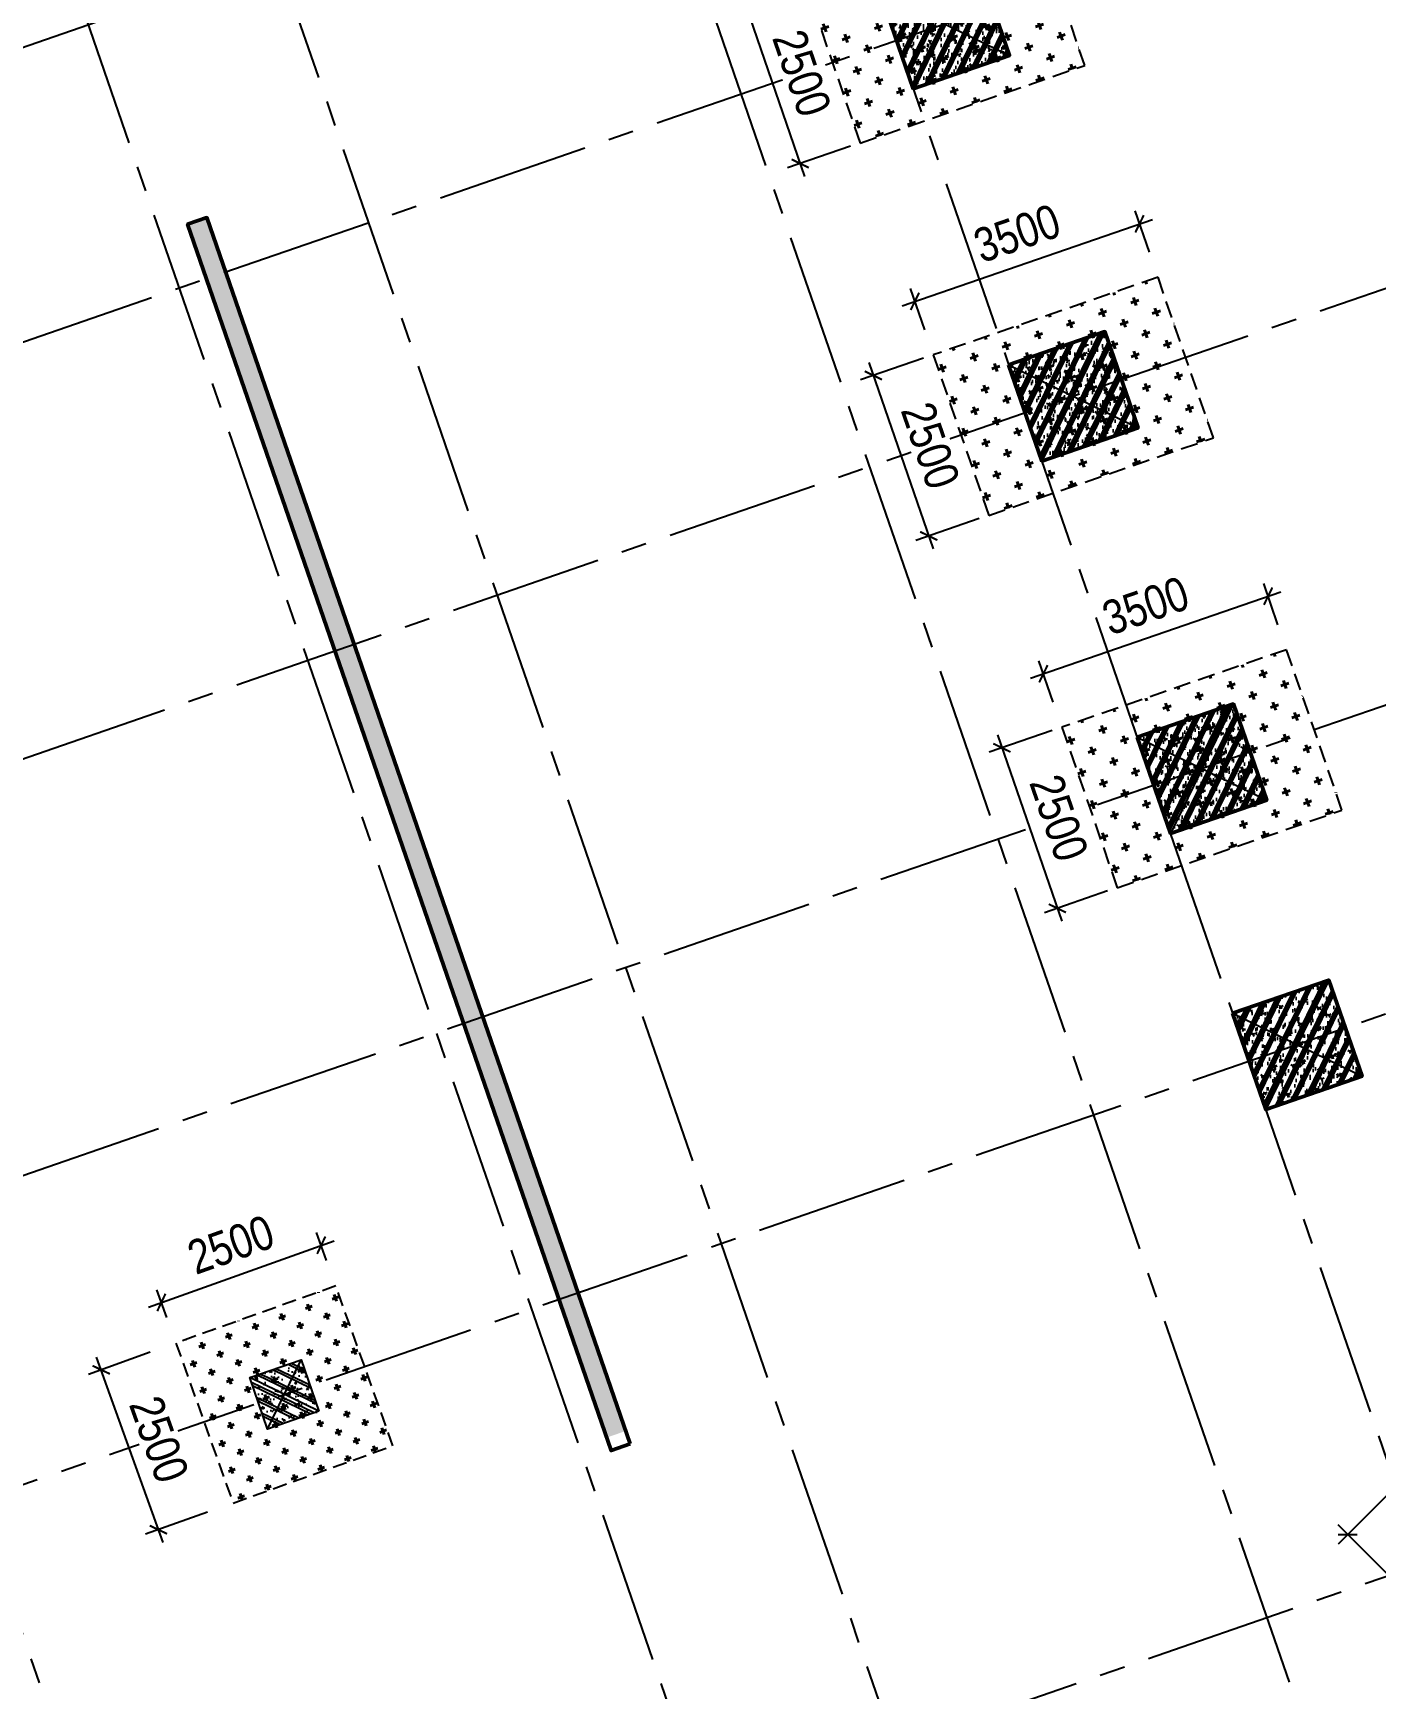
# Model space of a CAD drawing. Header units: millimetres. Extents: x -80883 to 1373228, y -532110 to 182357.
# Drawn here: x 891291 to 911061, y -336203 to -311826 of the extents above; entities that cross this region are included whole.
import ezdxf
from ezdxf.xclip import XClip

# ---------------------------------------------------------------- set-up
doc = ezdxf.new("R2010")
doc.units = ezdxf.units.MM
doc.header["$LTSCALE"] = 100
doc.header["$XCLIPFRAME"] = 0
doc.header["$PDMODE"] = 32
doc.header["$PDSIZE"] = 2.5
for name, pattern in [('CENTER2', [1.125, 0.75, -0.125, 0.125, -0.125]), ('HIDDEN', [0.375, 0.25, -0.125]), ('Xref_ST_MBDV Cot vach 30.7.2022$0$DASHDOT', [1, 0.5, -0.25, 0, -0.25])]:
    doc.linetypes.add(name, pattern=pattern)
for name, color, linetype, lineweight in [('0-Hatch', 250, 'Continuous', 40), ('KT-Net cot', 2, 'Continuous', 50), ('KT-Net cot vach', 6, 'Continuous', 50), ('KT-Vat lieu', 250, 'Continuous', 9)]:
    doc.layers.add(name, color=color, linetype=linetype, lineweight=lineweight)
for name, color, linetype in [('0-khuat', 3, 'HIDDEN'), ('ccu11-Manh', 8, 'Continuous'), ('ccu12-Truc', 13, 'CENTER2'), ('KC2-DIM', 251, 'Continuous'), ('Xref.Asix of Basement B2$0$Xref.Asix of Basement$0$KT-Net cot vach', 6, 'Continuous'), ('Xref_ST_MBDV Cot vach 30.7.2022$0$Xref_ST_MBDV Cot vach 30.7.2022|Xref_ST_MBDV Cot vach 30.7.2022|Xref_ST_MBDV Cot vach 30.7.2022|Xref_ST_MBDV Cot vach 30.7.2022|A-WALL-PATT', 251, 'Continuous'), ('Xref_ST_MBDV Cot vach 30.7.2022$0$Xref_ST_MBDV Cot vach 30.7.2022|Xref_ST_MBDV Cot vach 30.7.2022|Xref_ST_MBDV Cot vach 30.7.2022|Xref_ST_MBDV Cot vach 30.7.2022|Site_plot line', 1, 'Xref_ST_MBDV Cot vach 30.7.2022$0$DASHDOT')]:
    doc.layers.add(name, color=color, linetype=linetype)
doc.styles.add('Arial Narrow', font='ARIALN.TTF')
doc.dimstyles.new('ccu12-200', dxfattribs={"dimscale": 200, "dimtxt": 2.5, "dimasz": 1, "dimexe": 1, "dimexo": 2, "dimgap": 1, "dimtad": 1, "dimdec": 0, "dimrnd": 5, "dimdsep": 46, "dimtxsty": 'Arial Narrow', "dimblk": 'ARCHTICK', "dimcen": -1, "dimdle": 1, "dimclrd": 256, "dimclre": 256, "dimclrt": 3, "dimadec": 0, "dimazin": 2, "dimtfac": 0.1, "dimtdec": 0, "dimtmove": 0, "dimatfit": 1, "dimldrblk": 'ARCHTICK', "dimfxl": 1, "dimtvp": 0.8333333333333334, "dimtolj": 1, "dimtzin": 12, "dimarcsym": 0})

# ---------------------------------------------------------------- blocks, each defined once
blk = doc.blocks.new('Xref_ST_MBDV Cot vach 30.7.2022$0$Tuong Vay01-flat-1')
at = {"layer": 'Xref_ST_MBDV Cot vach 30.7.2022$0$Xref_ST_MBDV Cot vach 30.7.2022|Xref_ST_MBDV Cot vach 30.7.2022|Xref_ST_MBDV Cot vach 30.7.2022|Xref_ST_MBDV Cot vach 30.7.2022|A-WALL-PATT'}
h = blk.add_hatch(dxfattribs=at)
h.set_pattern_fill('ACET-2D-VATLIEU04', color=256, scale=50, pattern_type=2)
h.set_pattern_definition([(49.99999999999999, (-11139561.83942936, -1407213.44759845), (-225.902473859489, 189.5546824974008), [37.49999998626113, -412.4999998488724]), (355, (-11139561.83942936, -1407213.44759845), (32.12721218541265, 367.2157156157773), [29.99999999490911, -329.9999999440002]), (100.4514, (-11139531.95358936, -1407216.06226845), (-341.2315265778452, -62.9441868767608), [31.87009499667636, -350.57105596344]), (46.18420000000001, (-11139561.83942936, -1407113.44759845), (-319.1804974675179, 306.2520974436775), [56.24999996954708, -618.749999665018]), (96.6356, (-11139517.37105686, -1407120.34425195), (-516.9959221575409, -60.14402179722674), [47.80514400473094, -525.8565000520404]), (351.1842, (-11139561.83942936, -1407113.44759845), (84.74077420309186, 546.3954293043353), [45.00000000792112, -495.0000000871323]), (21, (-11139511.83942936, -1407138.44759845), (-105.6808218676597, 275.3079533968121), [37.49999999934682, -412.499999992815]), (326.0000000000001, (-11139511.83942936, -1407138.44759845), (206.1288045682013, 305.5985201385338), [30.00000001746614, -330.0000001921275]), (71.4514, (-11139486.96831286, -1407155.22340145), (-328.9637652803212, 110.3801005582791), [31.87009499870726, -350.5710559857798]), (37.50000000000001, (-11139561.83942936, -1407213.44759845), (-78.13452938385308, 101.8269011885859), [0, -325.9999998517854, 0, -334.9999998476936, 0, -331.2499998493985]), (7.499999999999999, (-11139561.83942936, -1407213.44759845), (-23.27934638224542, 176.8241910238285), [0, -191.0000000278261, 0, -318.5000000464012, 0, -126.2500000183929]), (327.5, (-11139673.33942936, -1407213.44759845), (71.94441751949489, 112.9301145330537), [0, -125.0000000614986, 0, -390.0000001918756, 0, -517.5000002546042]), (317.5, (-11139723.33942936, -1407213.44759845), (158.0205495897681, 172.4491691102739), [0, -162.4999999478019, 0, -258.9999999168043, 0, -367.4999998819521]), (45, (-11139561.83942936, -1407213.44759845), (-150.2601910028607, 150.2601910026278), []), (45, (-11139561.83942936, -1407152.19759845), (-150.2601910028607, 150.2601910026278), [])])
h.paths.add_polyline_path([(-82665.42454257607, -118500.0088302612), (-81837.41861176863, -121132.0343658989), (-80902.71611081436, -123728.0834242017), (-79862.87874617614, -126283.8385967175), (-78719.63840653747, -128795.0430432414), (-77474.89874527603, -131257.5152608277), (-76130.7324262727, -133667.1548922951), (-74689.37767251953, -136019.9495540815), (-73153.2345392555, -138311.981517314), (-71524.86091735773, -140539.4342316107), (-69806.96827445179, -142698.5986796832), (-68002.4171395041, -144785.8795539467), (-66114.21234000102, -146797.8012427511), (-64145.497998368, -148731.0136179249), (-62099.55229647644, -150582.2976132843), (-59979.78201714717, -152348.5705846979), (-57789.71687134914, -154026.8914431464), (-55533.00362077914, -155614.4655520306), (-53213.40000534989, -157108.6493807235), (-50834.76848621853, -158506.954906286), (-48401.06981415115, -159807.0537564463), (-45916.35643433966, -161006.7810866404), (-43384.76573854871, -162104.1391847725), (-40810.51317570359, -163097.3007977149), (-38197.88523275405, -163984.6121738681), (-35551.23229684308, -164764.5958169776), (-32874.96141154505, -165435.9529462866), (-30173.5289383363, -165997.5656592443), (-27451.44813587703, -166448.4963081502), (-24701.85157574899, -166789.3238736566), (-4396.734290909022, -168938.2567786218), (36420.01678077132, -167648.2249503911), (41836.4863632936, -160718.6374020646), (12445.38596707024, -24367.66042796941), (8472.910947457654, -9248.974452903174), (-4718.707271176856, -5521.400683149928), (-10557.45827306993, -9946.818014640827), (-34021.18647153303, -27848.24941525888), (-39776.65152562223, -32008.57135346811), (-41248.85870469548, -35293.77142358455), (-45787.31564925052, -38574.38242801698), (-49368.4870454669, -38942.00303377653), (-57644.18705056235, -44924.06981060421), (-59844.65461433306, -46601.45355761005), (-61968.93197572604, -48362.30333496258), (-64019.60134904832, -50208.3517090485), (-65993.2459566202, -52136.53199238679), (-67886.59205765836, -54143.61763671576), (-69696.47008413821, -56226.27801198442), (-71419.8706161473, -58381.05012253253), (-73053.93764149398, -60604.33085121214), (-74595.93274202198, -62892.42844269238), (-76043.29574720934, -65241.53179885377), (-77393.615911806, -67647.72832025355), (-78644.64476583898, -70107.01135663176), (-79794.29917307012, -72615.28586126259), (-80840.66479975358, -75168.37520986283), (-81781.99930225872, -77762.02815519366), (-82616.73522835784, -80391.9259061541), (-83343.48262714595, -83053.68931881292), (-83961.03136360087, -85742.88618860021), (-84468.3531336058, -88455.03863057657), (-84864.60300002433, -91185.62932156771), (-85149.1148865223, -93930.11565387133), (-85321.41487544402, -96683.60341540864), (-85381.30445068702, -99529.50948559865), (-85328.50406530127, -102200.8374458619), (-85163.21024433896, -104955.3926120612), (-84885.69993967563, -107700.5945179402), (-84496.42936686985, -110432.1923394061), (-83996.04728951491, -113145.6335586284), (-83385.3738030456, -115836.3975027683)], flags=16)
h.paths.add_polyline_path([(-83625.45879450254, -118780.6341908188), (-82785.20518665202, -121451.592054751), (-81836.67593448795, -124086.0436255364), (-80781.45706173405, -126679.6041032514), (-79621.30565389246, -129227.9548506811), (-78358.15352366865, -131726.8525110248), (-76994.10399421491, -134172.1360737709), (-75531.42839684151, -136559.7338032422), (-73972.56228888594, -138885.6700187323), (-72320.10139823705, -141146.0717144171), (-70576.79730102606, -143337.1750085717), (-68745.55283991061, -145455.3314108832), (-66829.41729043424, -147497.0138977058), (-64831.58128353581, -149458.8227850739), (-62755.37149274349, -151337.4913895966), (-60604.24509477988, -153129.8914679771), (-58381.7840128839, -154833.0384259534), (-56091.68895242736, -156444.0962880657), (-53737.77323871478, -157960.3824199464), (-51323.95646727085, -159379.3719952791), (-48854.25797718205, -160698.7021999834), (-46332.79015832208, -161916.1761666269), (-43763.75160367042, -163029.7666325136), (-41151.42011806555, -164037.6193153583), (-38500.14559506811, -164938.0560009221), (-35814.34277378954, -165729.5773374715), (-33098.48388773762, -166410.8653324069), (-30357.09121792205, -166980.7855469028), (-27594.72956264392, -167438.3889849058), (-24815.98988816142, -167782.8289991841), (-4433.735052675009, -169939.9255319908), (36919.56229590811, -168632.9359166666), (42912.68845487945, -160965.5998827359), (13418.22973546013, -24135.12373521132), (9294.838300889242, -8442.070929647249), (-4925.935208282433, -4423.687328800617), (-11162.76267831214, -9150.82235655561), (-34617.47974592447, -27045.37879939191), (-40579.63196872547, -31355.10398377781), (-42051.83914779872, -34640.30405389448), (-46155.98199344426, -37606.97231750819), (-49737.15338966064, -37974.59292326774), (-58240.31235744618, -44121.0777798905), (-60467.11885703541, -45818.53930653841), (-62622.81900685839, -47605.43596977205), (-64703.8232677374, -49478.79233927629), (-66706.66158131324, -51435.49383058609), (-68628.013630962, -53472.26783320424), (-70464.66541309468, -55585.73726807744), (-72213.55809716694, -57772.38228180911), (-73871.79587351345, -60028.54927773564), (-75436.60120790266, -62350.49395546387), (-76905.37393212318, -64734.34577669739), (-78275.66833624989, -67176.13529814105), (-79545.20269040763, -69671.7966022063), (-80711.86304414831, -72217.17406733404), (-81773.70674647763, -74808.02928769216), (-82728.96568063274, -77440.04813065287), (-83576.04920824617, -80108.84792049509), (-84313.5468179807, -82809.98473610263), (-84940.23047422245, -85538.9608107484), (-85455.05666192248, -88291.23202148662), (-85857.16812421381, -91062.21545574092), (-86145.88844638877, -93847.29761108034), (-86320.75738810934, -96641.83923533), (-86381.51240370423, -99528.87035845965), (-86327.91179009154, -102240.684236032), (-86160.19218073785, -105035.6641918905), (-85878.57688103244, -107821.473743778), (-85483.548480995, -110593.4755141111), (-84975.76463904232, -113347.0545681345), (-84356.0573821161, -116077.6233250971)])
at = {"layer": 'Xref_ST_MBDV Cot vach 30.7.2022$0$Xref_ST_MBDV Cot vach 30.7.2022|Xref_ST_MBDV Cot vach 30.7.2022|Xref_ST_MBDV Cot vach 30.7.2022|Xref_ST_MBDV Cot vach 30.7.2022|Site_plot line', "ltscale": 5000}
blk.add_arc((-17764.15298610739, -99528.87035845988), 69167.3594175971, 126.1463596527413, 263.7926961611879, dxfattribs=at)
blk = doc.blocks.new('Grid-ST-flat-3')
at = {"layer": 'ccu12-Truc', "ltscale": 30}
for p, q in [((343189.8455156267, -39014.65546948352), (361219.3016763728, -91236.39007851167)), ((340897.6132794917, -39806.04435974167), (359986.9050177329, -95097.55833493307)), ((335415.1609209012, -41698.85077767866), (354504.452659484, -96990.36475386203)), ((332626.6722212732, -42661.57128335355), (351715.9639600301, -97953.08526004129)), ((324450.2562037199, -45484.46361355274), (343539.5479429879, -100775.9775917197)), ((377595.9390357225, -60477.92775269796), (312746.7367284151, -82866.99351539748)), ((352142.8453968058, -64928.08572440385), (311408.7183977929, -78991.46684835991)), ((377787.2916931123, -66547.80383867014), (314639.5431473439, -88349.44587364572)), ((368131.1051668772, -76017.52440288517), (316532.3495662729, -93831.89823189395)), ((369534.392683656, -80082.1011514843), (317935.6370837544, -97896.47498025041)), ((362499.3874795341, -90794.44285003131), (320490.9257493084, -105297.7856638855))]:
    blk.add_line(p, q, dxfattribs=at)
blk = doc.blocks.new('*U338')
h = blk.add_hatch()
h.set_pattern_fill('VATLIEU04', color=250, scale=40, style=0, pattern_type=2)
h.set_pattern_definition([(49.99999999999999, (-150.0000000000078, 849.9999999999998), (286.9040730403014, -25.10085399303804), [30, -330]), (355, (-150.0000000000078, 849.9999999999998), (-55.50053344520001, 300.8768534800047), [24, -264]), (100.4514, (-126.0913280000078, 847.9082639999995), (231.4037526856086, 275.7758168243814), [25.496076, -280.4568448]), (46.18420000000001, (-150.0000000000078, 929.9999999999998), (426.8964194502578, -66.20760573160723), [45, -495]), (96.6356, (-114.4253020000077, 924.4826771999994), (373.8650822194813, 389.6471483601767), [38.2441152, -420.6852]), (351.1842, (-150.0000000000078, 929.9999999999998), (373.8647780534509, 389.6474403701299), [36, -396]), (21, (-110.0000000000078, 909.9999999999998), (238.7628208473847, -161.0475562661355), [30, -330]), (326.0000000000001, (-110.0000000000078, 909.9999999999998), (97.32613276863269, 290.0600180187412), [24, -264]), (71.4514, (-90.10310680000777, 896.5793575999994), (336.089051432596, 129.012198683981), [25.496076, -280.4568448]), (37.50000000000001, (-150.0000000000078, 849.9999999999998), (4.863942126916267, 133.1575415325246), [0, -260.8, 0, -268, 0, -265]), (7.499999999999999, (-150.0000000000078, 849.9999999999998), (105.2278149768594, 157.7646847529441), [0, -152.8, 0, -254.8, 0, -101]), (327.5, (-239.2000000000078, 849.9999999999998), (213.5289744689636, -9.021948693751902), [0, -100, 0, -312, 0, -414]), (317.5, (-279.2000000000078, 849.9999999999998), (233.2744677369545, 40.04199293292709), [0, -130, 0, -207.2, 0, -294]), (45, (-150.0000000000078, 849.9999999999998), (-120.2081528017131, 120.2081528017131), []), (45, (-150.0000000000078, 898.9999999999998), (-120.2081528017131, 120.2081528017131), [])])
h.paths.add_polyline_path([(-475, -474.9999999999998), (325, -474.9999999999999), (324.9999999999922, 324.9999999999998), (-475.0000000000078, 325)])
at = {"color": 6, "ltscale": 0.25}
blk.add_lwpolyline([(-475, -474.9999999999998), (325, -474.9999999999999), (324.9999999999922, 324.9999999999998), (-475.0000000000078, 325)], close=True, dxfattribs=at)
at = {"layer": 'Defpoints', "linetype": 'ByBlock', "ltscale": 30}
for p, q in [((325, -474.9999999999999), (-475.0000000000078, 325)), ((-475, -474.9999999999998), (324.9999999999922, 324.9999999999998))]:
    blk.add_line(p, q, dxfattribs=at)
blk = doc.blocks.new('*U151')
h = blk.add_hatch()
h.set_pattern_fill('VATLIEU04', color=250, scale=40, style=0, pattern_type=2)
h.set_pattern_definition([(49.99999999999999, (550, -550), (286.9040730403014, -25.10085399303804), [30, -330]), (355, (550, -550), (-55.50053344520001, 300.8768534800047), [24, -264]), (100.4514, (573.908672, -552.091736), (231.4037526856086, 275.7758168243814), [25.496076, -280.4568448]), (46.18420000000001, (550, -470), (426.8964194502578, -66.20760573160723), [45, -495]), (96.6356, (585.574698, -475.5173228), (373.8650822194813, 389.6471483601767), [38.2441152, -420.6852]), (351.1842, (550, -470), (373.8647780534509, 389.6474403701299), [36, -396]), (21, (590, -490), (238.7628208473847, -161.0475562661355), [30, -330]), (326.0000000000001, (590, -490), (97.32613276863269, 290.0600180187412), [24, -264]), (71.4514, (609.8968932, -503.4206424), (336.089051432596, 129.012198683981), [25.496076, -280.4568448]), (37.50000000000001, (550, -550), (4.863942126916267, 133.1575415325246), [0, -260.8, 0, -268, 0, -265]), (7.499999999999999, (550, -550), (105.2278149768594, 157.7646847529441), [0, -152.8, 0, -254.8, 0, -101]), (327.5, (460.8, -550), (213.5289744689636, -9.021948693751902), [0, -100, 0, -312, 0, -414]), (317.5, (420.8, -550), (233.2744677369545, 40.04199293292709), [0, -130, 0, -207.2, 0, -294]), (45, (550, -550), (-120.2081528017131, 120.2081528017131), []), (45, (550, -501), (-120.2081528017131, 120.2081528017131), [])])
h.paths.add_polyline_path([(-475, 475), (1025, 475), (1025, -1025), (-475, -1025)])
at = {"color": 6, "ltscale": 0.25}
blk.add_lwpolyline([(-475, 475), (1025, 475), (1025, -1025), (-475, -1025)], close=True, dxfattribs=at)
at = {"layer": 'Defpoints', "linetype": 'ByBlock', "ltscale": 30}
for p, q in [((1025, 475), (-475, -1025)), ((-475, 475), (1025, -1025))]:
    blk.add_line(p, q, dxfattribs=at)
blk = doc.blocks.new('MBDV-B1-T1-PN')
at = {"layer": 'KT-Net cot vach', "rotation": 19.04713795399666}
for p in [(44871.77846938628, -10770.9840538142), (46764.58488781634, -16253.43641223467), (48657.39065854321, -21735.88899427338), (50060.67882337538, -25800.46551913326)]:
    blk.add_blockref('*U151', p, dxfattribs=at)
at = {"layer": 'Xref.Asix of Basement B2$0$Xref.Asix of Basement$0$KT-Net cot vach', "linetype": 'ByBlock', "xscale": -0.9999999999999998, "rotation": 19.04713796363401}
blk.add_blockref('*U338', (35403.31796658295, -31072.47629107628), dxfattribs=at)
blk = doc.blocks.new('_ARCHTICK')
at = {"color": 0, "linetype": 'ByBlock', "const_width": 0.15}
blk.add_lwpolyline([(-0.5, -0.5), (0.5, 0.5)], dxfattribs=at)
blk = doc.blocks.new('*D1169')
at = {"layer": 'Defpoints', "color": 0, "ltscale": 0.5, "transparency": 16777216}
for p in [(902887.6893496623, -310996.7072302608), (903703.5539090142, -313359.8333421713), (902585.2680142573, -313745.9193086192)]:
    blk.add_point(p, dxfattribs=at)
at = {"layer": 'KC2-DIM', "lineweight": -2, "ltscale": 0.5, "transparency": 16777216}
for p, q in [((902509.5891717565, -311127.2455597572), (901580.3533659526, -311448.0623614569)), ((901704.1342901572, -311193.743107756), (902650.5371790054, -313934.9693975721)), ((903325.4537311085, -313490.3716716676), (902396.2179253045, -313811.1884733674))]:
    blk.add_line(p, q, dxfattribs=at)
at = {"layer": 'KC2-DIM', "lineweight": -2, "ltscale": 0.5, "transparency": 16777216, "xscale": 200, "yscale": 200, "zscale": 200}
for p, rotation in [((901769.4034549054, -311382.7931967088), 109.0471312622707), ((902585.2680142573, -313745.9193086192), 289.0471312622706)]:
    blk.add_blockref('_ARCHTICK', p, dxfattribs=dict(at, rotation=rotation))
at = {"layer": 'KC2-DIM', "color": 3, "ltscale": 0.5, "transparency": 16777216, "insert": (902607.6954953986, -312415.7754067871), "char_height": 500, "attachment_point": 5, "rotation": 289.0471312622707, "style": 'Arial Narrow', "bg_fill": 3, "box_fill_scale": 1.1, "bg_fill_color": 256, "bg_fill_true_color": 13158600, "bg_fill_transparency": 0}
blk.add_mtext('\\A1;2500', dxfattribs=at)
blk = doc.blocks.new('*D1170')
at = {"layer": 'Defpoints', "color": 0, "ltscale": 0.5, "transparency": 16777216}
for p in [(907581.3900780393, -314633.1031137038), (907856.7526890703, -315430.6819796384), (904548.3762657975, -316572.8927491256)]:
    blk.add_point(p, dxfattribs=at)
at = {"layer": 'KC2-DIM', "lineweight": -2, "ltscale": 0.5, "transparency": 16777216}
for p, q in [((907726.2143154147, -315052.5818169786), (907516.1208912114, -314444.0530323739)), ((904083.9635734366, -315840.5830700189), (907770.4401593691, -314567.8339268759)), ((904417.8378921419, -316194.7925864658), (904207.7444679387, -315586.2638018612))]:
    blk.add_line(p, q, dxfattribs=at)
at = {"layer": 'KC2-DIM', "lineweight": -2, "ltscale": 0.5, "transparency": 16777216, "xscale": 200, "yscale": 200, "zscale": 200}
for p, rotation in [((907581.3900780393, -314633.1031137038), 19.0471379540058), ((904273.0136547665, -315775.3138831911), 199.0471379540058)]:
    blk.add_blockref('_ARCHTICK', p, dxfattribs=dict(at, rotation=rotation))
at = {"layer": 'KC2-DIM', "color": 3, "ltscale": 0.5, "transparency": 16777216, "insert": (905778.6209702629, -314773.8487549834), "char_height": 500, "attachment_point": 5, "rotation": 19.047137954005798, "style": 'Arial Narrow', "bg_fill": 3, "box_fill_scale": 1.1, "bg_fill_color": 256, "bg_fill_true_color": 13158600, "bg_fill_transparency": 0}
blk.add_mtext('\\A1;3500', dxfattribs=at)
blk = doc.blocks.new('*D1171')
at = {"layer": 'Defpoints', "color": 0, "ltscale": 0.5, "transparency": 16777216}
for p in [(904780.4960772668, -316479.1604841955), (905596.3606366187, -318842.2865961059), (904478.074741862, -319228.3725625537)]:
    blk.add_point(p, dxfattribs=at)
at = {"layer": 'KC2-DIM', "lineweight": -2, "ltscale": 0.5, "transparency": 16777216}
for p, q in [((904402.395899361, -316609.6988136917), (903473.1600935572, -316930.5156153914)), ((903596.941017762, -316676.1963616905), (904543.3439066102, -319417.4226515066)), ((905218.2604587129, -318972.8249256022), (904289.0246529091, -319293.6417273019))]:
    blk.add_line(p, q, dxfattribs=at)
at = {"layer": 'KC2-DIM', "lineweight": -2, "ltscale": 0.5, "transparency": 16777216, "xscale": 200, "yscale": 200, "zscale": 200}
for p, rotation in [((903662.2101825101, -316865.2464506433), 109.0471312622707), ((904478.074741862, -319228.3725625537), 289.0471312622706)]:
    blk.add_blockref('_ARCHTICK', p, dxfattribs=dict(at, rotation=rotation))
at = {"layer": 'KC2-DIM', "color": 3, "ltscale": 0.5, "transparency": 16777216, "insert": (904500.5022230033, -317898.2286607214), "char_height": 500, "attachment_point": 5, "rotation": 289.0471312622707, "style": 'Arial Narrow', "bg_fill": 3, "box_fill_scale": 1.1, "bg_fill_color": 256, "bg_fill_true_color": 13158600, "bg_fill_transparency": 0}
blk.add_mtext('\\A1;2500', dxfattribs=at)
blk = doc.blocks.new('*D1172')
at = {"layer": 'Defpoints', "color": 0, "ltscale": 0.5, "transparency": 16777216}
for p in [(909474.1949515139, -320115.5560055175), (909749.5575625448, -320913.1348714518), (906441.181139272, -322055.3456409392)]:
    blk.add_point(p, dxfattribs=at)
at = {"layer": 'KC2-DIM', "lineweight": -2, "ltscale": 0.5, "transparency": 16777216}
for p, q in [((905976.7684469112, -321323.0359618326), (909663.2450328438, -320050.2868186897)), ((909619.0191888891, -320535.034708792), (909408.9257646861, -319926.5059241876)), ((906310.6427656164, -321677.2454782794), (906100.5493414133, -321068.7166936749))]:
    blk.add_line(p, q, dxfattribs=at)
at = {"layer": 'KC2-DIM', "lineweight": -2, "ltscale": 0.5, "transparency": 16777216, "xscale": 200, "yscale": 200, "zscale": 200}
for p, rotation in [((909474.1949515139, -320115.5560055175), 19.0471379540058), ((906165.8185282411, -321257.7667750048), 199.0471379540058)]:
    blk.add_blockref('_ARCHTICK', p, dxfattribs=dict(at, rotation=rotation))
at = {"layer": 'KC2-DIM', "color": 3, "ltscale": 0.5, "transparency": 16777216, "insert": (907671.4258437376, -320256.3016467972), "char_height": 500, "attachment_point": 5, "rotation": 19.047137954005798, "style": 'Arial Narrow', "bg_fill": 3, "box_fill_scale": 1.1, "bg_fill_color": 256, "bg_fill_true_color": 13158600, "bg_fill_transparency": 0}
blk.add_mtext('\\A1;3500', dxfattribs=at)
blk = doc.blocks.new('*D1173')
at = {"layer": 'Defpoints', "color": 0, "ltscale": 0.5, "transparency": 16777216}
for p in [(906673.3009507412, -321961.6133760089), (907489.1655100931, -324324.7394879195), (906370.8796153364, -324710.8254543673)]:
    blk.add_point(p, dxfattribs=at)
at = {"layer": 'KC2-DIM', "lineweight": -2, "ltscale": 0.5, "transparency": 16777216}
for p, q in [((906295.2007728354, -322092.1517055053), (905365.9649670316, -322412.968507205)), ((905489.7458912364, -322158.6492535039), (906436.1487800847, -324899.8755433201)), ((907111.0653321873, -324455.2778174158), (906181.8295263835, -324776.0946191155))]:
    blk.add_line(p, q, dxfattribs=at)
at = {"layer": 'KC2-DIM', "lineweight": -2, "ltscale": 0.5, "transparency": 16777216, "xscale": 200, "yscale": 200, "zscale": 200}
for p, rotation in [((905555.0150559845, -322347.6993424568), 109.0471312622707), ((906370.8796153364, -324710.8254543673), 289.0471312622706)]:
    blk.add_blockref('_ARCHTICK', p, dxfattribs=dict(at, rotation=rotation))
at = {"layer": 'KC2-DIM', "color": 3, "ltscale": 0.5, "transparency": 16777216, "insert": (906393.3070964777, -323380.681552535), "char_height": 500, "attachment_point": 5, "rotation": 289.0471312622707, "style": 'Arial Narrow', "bg_fill": 3, "box_fill_scale": 1.1, "bg_fill_color": 256, "bg_fill_true_color": 13158600, "bg_fill_transparency": 0}
blk.add_mtext('\\A1;2500', dxfattribs=at)
blk = doc.blocks.new('*D1208')
at = {"layer": 'Defpoints', "color": 0, "ltscale": 0.5, "transparency": 16777216}
for p in [(911763.9380523451, -332811.4721038393), (910644.6749653686, -333930.7351908158), (913885.2583959044, -334932.792447399)]:
    blk.add_point(p, dxfattribs=at)
at = {"layer": 'KC2-DIM', "lineweight": -2, "ltscale": 0.5, "transparency": 16777216}
for p, q in [((911481.0953398705, -333094.3148163139), (910503.2536091313, -334072.1565470531)), ((912907.4166651655, -336193.4768906126), (910503.2536091313, -333789.3138345785)), ((913602.4156834299, -335215.6351598736), (912624.5739526908, -336193.4768906127))]:
    blk.add_line(p, q, dxfattribs=at)
at = {"layer": 'KC2-DIM', "lineweight": -2, "ltscale": 0.5, "transparency": 16777216, "xscale": 200, "yscale": 200, "zscale": 200}
for p, rotation in [((910644.6749653686, -333930.7351908158), 135), ((912765.9953089282, -336052.0555343754), 315)]:
    blk.add_blockref('_ARCHTICK', p, dxfattribs=dict(at, rotation=rotation))
at = {"layer": 'KC2-DIM', "color": 3, "ltscale": 0.5, "transparency": 16777216, "insert": (912027.2713043401, -334669.459195404), "char_height": 500, "attachment_point": 5, "rotation": 315, "style": 'Arial Narrow', "bg_fill": 3, "box_fill_scale": 1.1, "bg_fill_color": 256, "bg_fill_true_color": 13158600, "bg_fill_transparency": 0}
blk.add_mtext('\\A1;3000', dxfattribs=at)
blk = doc.blocks.new('Vach-NN-PN')
at = {"layer": 'KT-Vat lieu'}
h = blk.add_hatch(dxfattribs=at)
h.set_pattern_fill('BTCT', color=256, scale=40)
h.set_pattern_definition([(49.99999999999999, (133534.2916094908, -90171.53075517964), (286.9040730403014, -25.10085399303804), [30, -330]), (355, (133534.2916094908, -90171.53075517964), (-55.50053344520001, 300.8768534800047), [24, -264]), (100.4514, (133558.200281491, -90173.62249117967), (231.4037526856086, 275.7758168243814), [25.496076, -280.4568448]), (46.18420000000001, (133534.2916094908, -90091.53075517964), (426.8964194502578, -66.20760573160723), [45, -495]), (96.6356, (133569.866307491, -90097.04807797965), (373.8650822194813, 389.6471483601767), [38.2441152, -420.6852]), (351.1842, (133534.2916094908, -90091.53075517964), (373.8647780534509, 389.6474403701299), [36, -396]), (21, (133574.2916094908, -90111.53075517964), (238.7628208473847, -161.0475562661355), [30, -330]), (326.0000000000001, (133574.2916094908, -90111.53075517964), (97.32613276863269, 290.0600180187412), [24, -264]), (71.4514, (133594.1885026908, -90124.95139757963), (336.089051432596, 129.012198683981), [25.496076, -280.4568448]), (37.50000000000001, (133534.2916094908, -90171.53075517964), (4.863942126916267, 133.1575415325246), [0, -260.8, 0, -268, 0, -265]), (7.499999999999999, (133534.2916094908, -90171.53075517964), (105.2278149768594, 157.7646847529441), [0, -152.8, 0, -254.8, 0, -101]), (327.5, (133445.091609491, -90171.53075517964), (213.5289744689636, -9.021948693751902), [0, -100, 0, -312, 0, -414]), (317.5, (133405.091609491, -90171.53075517964), (233.2744677369545, 40.04199293292709), [0, -130, 0, -207.2, 0, -294]), (45, (133534.2916094908, -90171.53075517964), (-106.0660171779821, 106.0660171779821), []), (45, (133605.0022874908, -90171.53075517964), (-106.0660171779821, 106.0660171779821), [])])
h.paths.add_polyline_path([(42130.52167020971, -43585.33024671796), (41846.94654819486, -43683.23402690195), (35679.00839728443, -25818.00133973191), (35962.58351929951, -25720.09755954769)])
at = {"layer": 'KT-Net cot'}
blk.add_lwpolyline([(42196.38625122188, -43776.10486787505), (41912.81112920702, -43874.00864805904), (35679.00839728443, -25818.00133973191), (35962.58351929951, -25720.09755954769)], close=True, dxfattribs=at)
blk = doc.blocks.new('MC3000X3000')
at = {"layer": '0-Hatch', "ltscale": 2}
h = blk.add_hatch(dxfattribs=at)
h.set_pattern_fill('CROSS', color=256, scale=1000, style=0)
h.set_pattern_definition([(360, (0, -4.656612873077393e-10), (250, 250), [125, -375]), (90, (62.5, -62.50000000046566), (-250, 250), [125, -375])])
h.paths.add_polyline_path([(7876789.000000002, 1547059), (7876789.000000002, 1550059), (7873789.000000002, 1550059), (7873789.000000002, 1547059)])
at = {"layer": '0-khuat', "ltscale": 10}
blk.add_lwpolyline([(7873789.000000002, 1547059), (7876789.000000002, 1547059), (7876789.000000002, 1550059), (7873789.000000002, 1550059)], close=True, dxfattribs=at)
blk = doc.blocks.new('*D1334')
at = {"layer": 'Defpoints', "color": 0, "ltscale": 0.5, "transparency": 16777216}
for p in [(893393.3597722742, -331112.4596528829), (892293.9616729228, -331505.7758922058), (894235.4805979131, -333466.3569562982)]:
    blk.add_point(p, dxfattribs=at)
at = {"layer": 'KC2-DIM', "lineweight": -2, "ltscale": 0.5, "transparency": 16777216}
for p, q in [((893016.7362037278, -331247.1989849851), (892105.6498886496, -331573.1455582569)), ((893203.452164613, -334047.9849798944), (892226.5920068717, -331317.4641079326)), ((893858.8570293668, -333601.0962884005), (892947.7707142886, -333927.0428616723))]:
    blk.add_line(p, q, dxfattribs=at)
at = {"layer": 'KC2-DIM', "lineweight": -2, "ltscale": 0.5, "transparency": 16777216, "xscale": 200, "yscale": 200, "zscale": 200}
for p, rotation in [((892293.9616729228, -331505.7758922058), 109.6849732125651), ((893136.0824985618, -333859.6731956212), 289.6849732125651)]:
    blk.add_blockref('_ARCHTICK', p, dxfattribs=dict(at, rotation=rotation))
at = {"layer": 'KC2-DIM', "color": 3, "ltscale": 0.5, "transparency": 16777216, "insert": (893143.7011458145, -332529.3620486684), "char_height": 500, "attachment_point": 5, "rotation": 289.6849732125651, "style": 'Arial Narrow', "bg_fill": 3, "box_fill_scale": 1.1, "bg_fill_color": 256, "bg_fill_true_color": 13158600, "bg_fill_transparency": 0}
blk.add_mtext('\\A1;2500', dxfattribs=at)
blk = doc.blocks.new('*D1335')
at = {"layer": 'Defpoints', "color": 0, "ltscale": 0.5, "transparency": 16777216}
for p in [(895533.0487164847, -329671.5833235793), (895747.2570756897, -330270.3388272439), (893393.3597722742, -331112.4596528829)]:
    blk.add_point(p, dxfattribs=at)
at = {"layer": 'KC2-DIM', "lineweight": -2, "ltscale": 0.5, "transparency": 16777216}
for p, q in [((895612.5177435875, -329893.7152586974), (895465.6790504336, -329483.271539306)), ((892990.839628796, -330581.0738152694), (895721.3605007579, -329604.2136575282)), ((893258.6204401719, -330735.8360843364), (893111.781747018, -330325.392364945))]:
    blk.add_line(p, q, dxfattribs=at)
at = {"layer": 'KC2-DIM', "lineweight": -2, "ltscale": 0.5, "transparency": 16777216, "xscale": 200, "yscale": 200, "zscale": 200}
for p, rotation in [((895533.0487164847, -329671.5833235793), 19.68497321256511), ((893179.1514130691, -330513.7041492183), 199.6849732125651)]:
    blk.add_blockref('_ARCHTICK', p, dxfattribs=dict(at, rotation=rotation))
at = {"layer": 'KC2-DIM', "color": 3, "ltscale": 0.5, "transparency": 16777216, "insert": (894202.7375695319, -329663.9646763267), "char_height": 500, "attachment_point": 5, "rotation": 19.684973212565115, "style": 'Arial Narrow', "bg_fill": 3, "box_fill_scale": 1.1, "bg_fill_color": 256, "bg_fill_true_color": 13158600, "bg_fill_transparency": 0}
blk.add_mtext('\\A1;2500', dxfattribs=at)

msp = doc.modelspace()

# ---------------------------------------------------------------- hatches: boundary and pattern name
at = {"layer": '0-Hatch', "ltscale": 2}
h = msp.add_hatch(dxfattribs=at)
h.set_pattern_fill('CROSS', color=256, scale=1000, angle=109.047137953997, style=0)
h.set_pattern_definition([(109.0471379539969, (4938558.71823445, -7250444.832573833), (-317.8990851971258, 154.7261181275824), [124.9999999999994, -374.9999999999978]), (199.0471379539969, (4938597.399763981, -7250365.357802534), (-154.7261181275824, -317.8990851971258), [124.9999999999994, -374.9999999999977])])
h.paths.add_polyline_path([(905960.4045099156, -309937.9681186157), (902652.0280866429, -311080.1788881031), (903467.8926459948, -313443.3050000136), (906776.269069268, -312301.0942305262)])
h = msp.add_hatch(dxfattribs=at)
h.set_pattern_fill('CROSS', color=256, scale=1000, angle=109.047137953997, style=0)
h.set_pattern_definition([(109.0471379539969, (4940451.52465288, -7255927.284932254), (-317.8990851971258, 154.7261181275824), [124.9999999999994, -374.9999999999977]), (199.0471379539969, (4940490.206182411, -7255847.810160955), (-154.7261181275824, -317.8990851971258), [124.9999999999994, -374.9999999999977])])
h.paths.add_polyline_path([(907853.2109283457, -315420.4204770362), (904544.8345050729, -316562.6312465235), (905360.6990644248, -318925.757358434), (908669.0754876981, -317783.5465889467)])
h = msp.add_hatch(dxfattribs=at)
h.set_pattern_fill('CROSS', color=256, scale=1000, angle=109.047137953997, style=0)
h.set_pattern_definition([(109.0471379539969, (4942344.329526354, -7261409.737824067), (-317.8990851971258, 154.7261181275824), [124.9999999999994, -374.9999999999977]), (199.0471379539969, (4942383.011055885, -7261330.263052769), (-154.7261181275824, -317.8990851971258), [124.9999999999994, -374.9999999999976])])
h.paths.add_polyline_path([(909746.0158018201, -320902.8733688497), (906437.6393785473, -322045.0841383371), (907253.5039378993, -324408.2102502476), (910561.8803611725, -323265.9994807602)])

# ---------------------------------------------------------------- linework, layer by layer
at = {"layer": '0-khuat', "ltscale": 10}
for points in [[(906776.269069268, -312301.0942305262), (905960.4045099156, -309937.9681186157), (902652.0280866429, -311080.1788881031), (903467.8926459948, -313443.3050000136)], [(908669.0754876981, -317783.5465889467), (907853.2109283457, -315420.4204770362), (904544.8345050729, -316562.6312465235), (905360.6990644248, -318925.757358434)], [(910561.8803611725, -323265.9994807602), (909746.0158018201, -320902.8733688497), (906437.6393785473, -322045.0841383371), (907253.5039378993, -324408.2102502476)]]:
    msp.add_lwpolyline(points, close=True, dxfattribs=at)

# ---------------------------------------------------------------- block references
ref = msp.add_blockref('Xref_ST_MBDV Cot vach 30.7.2022$0$Tuong Vay01-flat-1', (928861.6716351077, -173724.8057649822))
XClip(ref).set_block_clipping_path([(-91541.67363452361, -190955.66829734467), (52438.32550173579, -76158.0499385341)])
msp.add_blockref('Grid-ST-flat-3', (550530.0983094397, -243129.7985158589))
at = {"layer": '0-khuat', "linetype": 'HIDDEN', "ltscale": 10, "xscale": 0.8333333333333325, "yscale": 0.8333333333333325, "zscale": 0.8333333333333325, "rotation": 109.6849732125601}
msp.add_blockref('MC3000X3000', (4320689.277981872, -6076384.26711221), dxfattribs=at)
at = {"layer": 'ccu11-Manh'}
msp.add_blockref('MBDV-B1-T1-PN', (859492.6811446511, -300749.4537652719), dxfattribs=at)

# ---------------------------------------------------------------- next in the draw order: dimensions: what is measured, and where the dimension line sits
at = {"layer": 'KC2-DIM', "ltscale": 0.5}
for p1, p2, distance, picture, middle in [((902887.6893496624, -310996.7072302608, -4.458502984275911e-05), (903703.5539090143, -313359.8333421713, -4.458502984275911e-05), -1183.0577821478364, '*D1169', (902607.6954953986, -312415.7754067871, -4.458502984275911e-05)), ((904548.3762657976, -316572.8927491255, -4.45853799861673e-05), (907856.7526890704, -315430.6819796382, -4.45853799861673e-05), 843.77521588341, '*D1170', (905778.6209702629, -314773.8487549834, -4.458502984275911e-05)), ((906441.181139272, -322055.3456409391, -4.45853799861673e-05), (909749.5575625448, -320913.1348714518, -4.45853799861673e-05), 843.775215883279, '*D1172', (907671.4258437376, -320256.3016467972, -4.458502984275911e-05)), ((913885.2583959046, -334932.7924473989, -4.45853799861673e-05), (911763.938052345, -332811.4721038393, -4.45853799861673e-05), 1582.8770374656788, '*D1208', (912027.2713043401, -334669.459195404, -4.45853799861673e-05))]:
    dim = msp.add_aligned_dim(p1=p1, p2=p2, distance=distance, dimstyle='ccu12-200', override={"dimfxl": 150, "dimtfill": 1}, dxfattribs=at)
    dim.commit()
    dim.dimension.update_dxf_attribs({"geometry": picture, "text_midpoint": middle})

# ---------------------------------------------------------------- next in the draw order: dimensions: what is measured, and where the dimension line sits
for p1, p2, distance, picture, middle in [((904780.4960772669, -316479.1604841955, -4.458502984275911e-05), (905596.3606366188, -318842.286596106, -4.458502984275911e-05), -1183.0577821475215, '*D1171', (904500.5022230033, -317898.2286607214, -4.458502984275911e-05)), ((906673.3009507413, -321961.613376009, -4.458502984275911e-05), (907489.1655100932, -324324.7394879195, -4.458502984275911e-05), -1183.0577821475783, '*D1173', (906393.3070964777, -323380.681552535, -4.458502984275911e-05))]:
    dim = msp.add_aligned_dim(p1=p1, p2=p2, distance=distance, dimstyle='ccu12-200', override={"dimfxl": 150, "dimtfill": 1}, dxfattribs=at)
    dim.commit()
    dim.dimension.update_dxf_attribs({"geometry": picture, "text_midpoint": middle})

# ---------------------------------------------------------------- next in the draw order: block references
at = {"layer": 'KT-Net cot'}
msp.add_blockref('Vach-NN-PN', (857886.7686465812, -288820.4269154225), dxfattribs=at)

# ---------------------------------------------------------------- next in the draw order: dimensions: what is measured, and where the dimension line sits
at = {"layer": 'KC2-DIM', "ltscale": 0.5}
dim = msp.add_aligned_dim(p1=(894235.4805979133, -333466.3569562983), p2=(893393.3597722743, -331112.4596528829), distance=1167.636007055583, dimstyle='ccu12-200', override={"dimfxl": 150, "dimtfill": 1}, dxfattribs=at)
dim.commit()
dim.dimension.update_dxf_attribs({"geometry": '*D1334', "text_midpoint": (893143.7011458145, -332529.3620486684)})

# ---------------------------------------------------------------- next in the draw order: dimensions: what is measured, and where the dimension line sits
dim = msp.add_aligned_dim(p1=(893393.3597722743, -331112.4596528829), p2=(895747.2570756897, -330270.3388272439), distance=635.9193143174512, dimstyle='ccu12-200', override={"dimfxl": 150, "dimtfill": 1}, dxfattribs=at)
dim.commit()
dim.dimension.update_dxf_attribs({"geometry": '*D1335', "text_midpoint": (894202.7375695319, -329663.9646763267)})

doc.saveas('drawing.dxf')
